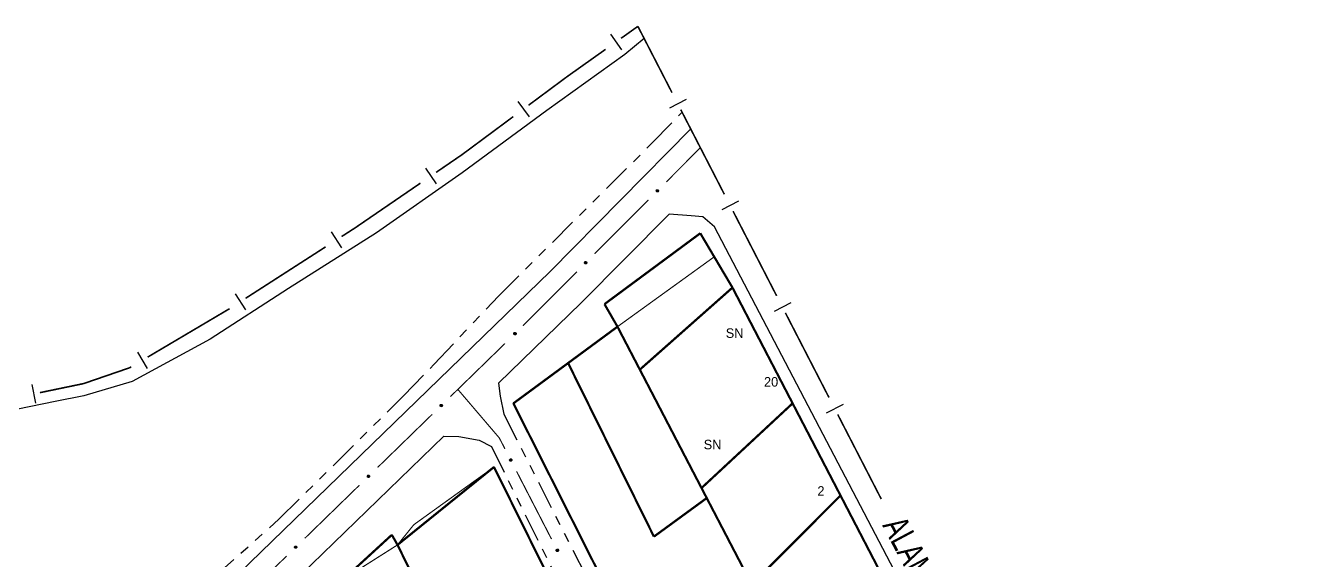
# Model space of a CAD drawing. Extents: x 205807 to 207855, y 4874692 to 4876446.
# Drawn here: x 206947 to 207148.2, y 4876362.2 to 4876446.4 of the extents above; entities that cross this region are included whole.
import ezdxf
from ezdxf.enums import TextEntityAlignment as Align

# ---------------------------------------------------------------- set-up
doc = ezdxf.new("R2010")
doc.units = 0
doc.header["$LTSCALE"] = 1.5
doc.header["$MEASUREMENT"] = 0
doc.linetypes.add('TRACO_25', pattern=[8, 3, -1, 1, -1, 1, -1])
for name, color, linetype in [('CD_MALHA_LOTES', 7, 'CONTINUOUS'), ('HD-CURSO-PERENE', 170, 'CONTINUOUS'), ('LM-LIM-SETORES-BAIRROS', 250, 'CONTINUOUS'), ('RU-QUADRA', 210, 'CONTINUOUS'), ('SV-EIXO-RUA-N-PAV', 6, 'CONTINUOUS'), ('SV-EIXO-RUA-PAV', 20, 'CONTINUOUS'), ('SV-FX-DOM-EST', 20, 'CONTINUOUS'), ('SV-RUA-NAO-PAV', 7, 'CONTINUOUS'), ('SV-RUA-PAVIM', 7, 'CONTINUOUS'), ('SV-TXT-RUA-N-PAV', 7, 'CONTINUOUS'), ('Th_NmrPort', 1, 'CONTINUOUS')]:
    doc.layers.add(name, color=color, linetype=linetype)
doc.styles.add('ARIAL', font='ARIAL.SHX')

msp = doc.modelspace()

# ---------------------------------------------------------------- linework, layer by layer
at = {"layer": 'CD_MALHA_LOTES', "linetype": 'Continuous', "const_width": 0.35, "flags": 128}
for points in [[(207038.23061, 4876402.51928), (207053.329259, 4876413.681688)], [(207053.329259, 4876413.681688), (207058.400635, 4876405.121096)], [(207043.801928, 4876392.206955), (207058.400635, 4876405.121096)], [(207058.400635, 4876405.121096), (207067.880617, 4876386.895487)], [(207040.277523, 4876398.967298), (207038.23061, 4876402.51928)], [(207032.494061, 4876393.237655), (207040.277523, 4876398.967298)], [(207043.801928, 4876392.206955), (207040.277523, 4876398.967298)], [(207032.494061, 4876393.237655), (207023.871781, 4876386.890532)], [(207046.023471, 4876365.906544), (207032.494061, 4876393.237655)], [(207053.523593, 4876373.559327), (207043.801928, 4876392.206955)], [(207023.871781, 4876386.890532), (207042.736747, 4876349.487891)], [(207053.523593, 4876373.559327), (207067.880617, 4876386.895487)], [(207067.880617, 4876386.895487), (207075.431147, 4876372.379319)], [(207005.607428, 4876364.602444), (207020.812802, 4876376.867606)], [(207020.812802, 4876376.867606), (207040.696494, 4876336.784938)], [(207054.347219, 4876371.979489), (207046.023471, 4876365.906544)], [(207054.347219, 4876371.979489), (207053.523593, 4876373.559327)], [(207061.445092, 4876358.364692), (207054.347219, 4876371.979489)], [(207061.445092, 4876358.364692), (207075.431147, 4876372.379319)], [(207075.431147, 4876372.379319), (207083.169261, 4876357.502513)], [(206997.110717, 4876359.217749), (207004.711978, 4876366.186736)], [(207004.711978, 4876366.186736), (207005.607428, 4876364.602444)], [(207024.748226, 4876325.76617), (207005.607428, 4876364.602444)]]:
    msp.add_lwpolyline(points, dxfattribs=at)
at = {"layer": 'HD-CURSO-PERENE', "linetype": 'Continuous'}
for points in [[(207044.470678, 4876444.375142, 2.238405), (207041.420417, 4876441.808477, 2.238405), (207029.131082, 4876432.988397, 2.238405), (207015.779792, 4876423.204408, 2.238405), (207002.306885, 4876413.771999, 2.238405), (206988.439957, 4876404.994387, 2.238405), (206976.058949, 4876397.000876, 2.238405), (206963.791786, 4876390.331997, 2.238405), (206956.144441, 4876388.091233, 2.238405)], [(206956.144441, 4876388.091233, 2.238405), (206951.655798, 4876387.201262, 2.238405), (206939.56253, 4876384.721065, 2.238405), (206927.10506, 4876379.029947, 2.238405), (206920.723054, 4876369.819302, 2.238405), (206916.981408, 4876359.178507, 2.238405), (206917.790779, 4876347.786899, 2.238405), (206919.395411, 4876335.786089, 2.238405), (206917.277066, 4876324.677035, 2.238405), (206911.276191, 4876313.560895, 2.238405), (206908.494275, 4876309.926718, 2.238405), (206901.998512, 4876302.881272, 2.238405), (206889.972558, 4876292.882487, 2.238405), (206878.429683, 4876283.57883, 2.238405), (206865.887537, 4876276.963027, 2.238405), (206853.676652, 4876270.893929, 2.238405), (206841.558472, 4876264.098319, 2.238405)]]:
    msp.add_polyline3d(points, dxfattribs=at)
at = {"layer": 'LM-LIM-SETORES-BAIRROS', "const_width": 0.25}
for points in [[(207043.494538, 4876446.265774), (207040.844299, 4876444.384906)], [(207043.838153, 4876445.598934), (207043.494538, 4876446.265774)], [(207048.876731, 4876435.820758), (207043.838153, 4876445.598934)], [(207038.397801, 4876442.648632), (207032.689305, 4876438.597327)], [(207032.322725, 4876438.337166), (207026.258946, 4876433.838233)], [(207032.689305, 4876438.597327), (207032.322725, 4876438.337166)], [(207023.849652, 4876432.050693), (207015.818672, 4876426.092223)], [(207057.121676, 4876419.820105), (207050.250888, 4876433.153982)], [(207015.800148, 4876426.07848), (207011.692648, 4876423.268085)], [(207015.818672, 4876426.092223), (207015.800148, 4876426.07848)], [(207009.216726, 4876421.574033), (206999.313039, 4876414.797826)], [(207065.366622, 4876403.819453), (207058.495834, 4876417.15333)], [(206998.922246, 4876414.530442), (206996.797018, 4876413.164224)], [(206999.313039, 4876414.797826), (206998.922246, 4876414.530442)], [(206994.273483, 4876411.541951), (206981.655806, 4876403.430587)], [(206979.024089, 4876401.738769), (206966.220912, 4876394.173256)], [(206979.132271, 4876401.808314), (206979.024089, 4876401.738769)], [(207073.611567, 4876387.818801), (207066.740779, 4876401.152678)], [(206963.389822, 4876392.500339), (206957.042194, 4876390.320226)], [(206963.638133, 4876392.647068), (206963.389822, 4876392.500339)], [(206956.120144, 4876390.003545), (206949.241223, 4876388.577979)], [(206957.042194, 4876390.320226), (206956.120144, 4876390.003545)], [(207081.856513, 4876371.818149), (207074.985725, 4876385.152025)]]:
    msp.add_lwpolyline(points, dxfattribs=at)
at = {"layer": 'LM-LIM-SETORES-BAIRROS'}
for points in [[(207039.160663, 4876445.029397), (207040.896937, 4876442.582899)], [(207024.562078, 4876434.447033), (207026.349619, 4876432.037739)], [(207051.126223, 4876434.729986), (207048.459448, 4876433.355829)], [(207010.020315, 4876423.941362), (207011.714366, 4876421.46544)], [(207059.371169, 4876418.729334), (207056.704394, 4876417.355176)], [(206995.144704, 4876413.885234), (206996.766976, 4876411.361699)], [(206980.003491, 4876404.151597), (206981.625764, 4876401.628062)], [(207067.616115, 4876402.728682), (207064.949339, 4876401.354524)], [(206964.596892, 4876394.955916), (206966.12308, 4876392.373137)], [(206947.957641, 4876389.843845), (206948.566417, 4876386.906262)], [(207075.86106, 4876386.728029), (207073.194285, 4876385.353872)]]:
    msp.add_lwpolyline(points, dxfattribs=at)
at = {"layer": 'RU-QUADRA', "linetype": 'Continuous', "const_width": 0.18, "flags": 128}
for points in [[(207083.169261, 4876357.502513), (207075.431147, 4876372.379319), (207067.880617, 4876386.895487), (207058.400635, 4876405.121096), (207055.546745, 4876409.982615), (207040.277523, 4876398.967298), (207032.494061, 4876393.237655), (207023.871781, 4876386.890532), (207042.736747, 4876349.487891)], [(207032.78739, 4876352.718993), (207020.812802, 4876376.867606), (207008.169998, 4876367.776251), (207005.607428, 4876364.602444), (206997.110717, 4876359.217749)]]:
    msp.add_lwpolyline(points, dxfattribs=at)
at = {"layer": 'SV-EIXO-RUA-N-PAV', "const_width": 0.18}
for points in [[(207015.105505, 4876389.104195), (207021.602028, 4876381.50188)], [(207021.602028, 4876381.50188), (207021.658696, 4876381.435566)], [(207021.658696, 4876381.435566), (207022.53633, 4876379.736021)], [(207024.371644, 4876376.181922), (207029.877585, 4876365.519623)]]:
    msp.add_lwpolyline(points, dxfattribs=at)
at = {"layer": 'SV-EIXO-RUA-N-PAV'}
for points in [[(207023.485872, 4876378.137143), (207023.532674, 4876378.122945), (207023.569994, 4876378.101171), (207023.595895, 4876378.074052), (207023.612533, 4876378.044119), (207023.626106, 4876378.01158), (207023.632553, 4876377.975754), (207023.6309, 4876377.934406), (207023.616986, 4876377.887358), (207023.592169, 4876377.850592), (207023.56694, 4876377.823777), (207023.536727, 4876377.80463), (207023.504896, 4876377.791974), (207023.46746, 4876377.786509), (207023.425575, 4876377.788593), (207023.378604, 4876377.803728), (207023.342162, 4876377.825326), (207023.317799, 4876377.852214), (207023.298743, 4876377.88271), (207023.285284, 4876377.916097), (207023.279158, 4876377.9513), (207023.281333, 4876377.993469), (207023.296886, 4876378.039631), (207023.318011, 4876378.076223), (207023.344551, 4876378.100958), (207023.374997, 4876378.119043), (207023.407468, 4876378.133054), (207023.443211, 4876378.141033), (207023.485872, 4876378.137143)], [(207030.825277, 4876363.919341), (207030.872027, 4876363.904971), (207030.909268, 4876363.883061), (207030.935068, 4876363.855847), (207030.951597, 4876363.825854), (207030.965051, 4876363.793265), (207030.971367, 4876363.757416), (207030.969562, 4876363.716075), (207030.955477, 4876363.669077), (207030.930525, 4876363.632403), (207030.905198, 4876363.60568), (207030.874915, 4876363.586644), (207030.843037, 4876363.574105), (207030.805582, 4876363.568776), (207030.763705, 4876363.571014), (207030.71679, 4876363.586321), (207030.680427, 4876363.608052), (207030.656163, 4876363.63503), (207030.637218, 4876363.665595), (207030.623881, 4876363.69903), (207030.617885, 4876363.734256), (207030.620213, 4876363.776417), (207030.635936, 4876363.822522), (207030.657195, 4876363.859036), (207030.683825, 4876363.883673), (207030.714337, 4876363.901647), (207030.746859, 4876363.915539), (207030.782631, 4876363.923387), (207030.825277, 4876363.919341)]]:
    msp.add_lwpolyline(points, close=True, dxfattribs=at)
for points in [[(207023.279158, 4876377.9513), (207023.378604, 4876377.803728)], [(207023.281333, 4876377.993469), (207023.425575, 4876377.788593)], [(207023.284777, 4876377.930134), (207023.357005, 4876377.820003)], [(207023.284886, 4876377.968583), (207023.398118, 4876377.802841)], [(207023.285284, 4876377.916097), (207023.342162, 4876377.825326)], [(207023.29223, 4876378.01384), (207023.444666, 4876377.790021)], [(207023.296886, 4876378.039631), (207023.46746, 4876377.786509)], [(207023.307554, 4876378.055539), (207023.483076, 4876377.792962)], [(207023.318011, 4876378.076223), (207023.504896, 4876377.791974)], [(207023.33219, 4876378.085154), (207023.518981, 4876377.800754)], [(207023.344551, 4876378.100958), (207023.536727, 4876377.80463)], [(207023.360582, 4876378.107494), (207023.548705, 4876377.814567)], [(207023.374997, 4876378.119043), (207023.56694, 4876377.823777)], [(207023.393944, 4876378.123186), (207023.578856, 4876377.842423)], [(207023.407468, 4876378.133054), (207023.592169, 4876377.850592)], [(207023.427384, 4876378.132776), (207023.602866, 4876377.87325)], [(207023.443211, 4876378.141033), (207023.616986, 4876377.887358)], [(207023.463329, 4876378.137516), (207023.620655, 4876377.91315)], [(207023.485872, 4876378.137143), (207023.6309, 4876377.934406)], [(207023.511051, 4876378.128373), (207023.627959, 4876377.961458)], [(207023.532674, 4876378.122945), (207023.632553, 4876377.975754)], [(207023.554002, 4876378.110624), (207023.624391, 4876378.00108)], [(207023.569994, 4876378.101171), (207023.626106, 4876378.01158)], [(207030.617885, 4876363.734256), (207030.71679, 4876363.586321)], [(207030.620213, 4876363.776417), (207030.763705, 4876363.571014)], [(207030.623676, 4876363.751518), (207030.7363, 4876363.585362)], [(207030.631186, 4876363.796748), (207030.782801, 4876363.572372)], [(207030.635936, 4876363.822522), (207030.805582, 4876363.568776)], [(207030.646662, 4876363.83839), (207030.821221, 4876363.575173)], [(207030.657195, 4876363.859036), (207030.843037, 4876363.574105)], [(207030.671406, 4876363.867915), (207030.857155, 4876363.582833)], [(207030.683825, 4876363.883673), (207030.874915, 4876363.586644)], [(207030.69988, 4876363.890151), (207030.886929, 4876363.596537)], [(207030.714337, 4876363.901647), (207030.905198, 4876363.60568)], [(207030.733299, 4876363.90572), (207030.917182, 4876363.624282)], [(207030.746859, 4876363.915539), (207030.930525, 4876363.632403)], [(207030.766774, 4876363.915188), (207030.941305, 4876363.655021)], [(207030.782631, 4876363.923387), (207030.955477, 4876363.669077)], [(207030.802736, 4876363.919797), (207030.959239, 4876363.694856)], [(207030.825277, 4876363.919341), (207030.969562, 4876363.716075)], [(207030.850424, 4876363.910479), (207030.96672, 4876363.743137)], [(207030.872027, 4876363.904971), (207030.971367, 4876363.757416)], [(207030.89331, 4876363.892573), (207030.963298, 4876363.782772)], [(207030.909268, 4876363.883061), (207030.965051, 4876363.793265)], [(207030.623426, 4876363.71307), (207030.69525, 4876363.602675)], [(207030.623881, 4876363.69903), (207030.680427, 4876363.608052)]]:
    msp.add_lwpolyline(points, dxfattribs=at)
at = {"layer": 'SV-EIXO-RUA-PAV', "const_width": 0.18}
for points in [[(207047.984731, 4876421.779774), (207052.927666, 4876426.736326)], [(207052.927666, 4876426.736326), (207053.355936, 4876427.165775)], [(207036.686596, 4876410.450514), (207045.160197, 4876418.947459)], [(207025.38846, 4876399.121254), (207033.862062, 4876407.618199)], [(207013.936626, 4876387.947647), (207022.539905, 4876396.313266)], [(207002.465587, 4876376.793487), (207011.068866, 4876385.159107)], [(206990.994548, 4876365.639328), (206999.597827, 4876374.004947)], [(206981.689932, 4876356.591746), (206988.126788, 4876362.850788)]]:
    msp.add_lwpolyline(points, dxfattribs=at)
at = {"layer": 'SV-EIXO-RUA-PAV'}
for points in [[(207046.393061, 4876420.339611), (207046.392301, 4876420.388514), (207046.401647, 4876420.430698), (207046.41957, 4876420.463639), (207046.442997, 4876420.488618), (207046.469843, 4876420.511473), (207046.501993, 4876420.528545), (207046.541872, 4876420.539588), (207046.590923, 4876420.540695), (207046.633508, 4876420.52828), (207046.666743, 4876420.512437), (207046.694196, 4876420.489508), (207046.715962, 4876420.463057), (207046.73259, 4876420.429075), (207046.743387, 4876420.388551), (207046.743306, 4876420.339202), (207046.733859, 4876420.297908), (207046.715687, 4876420.266502), (207046.692461, 4876420.239048), (207046.664774, 4876420.216043), (207046.633119, 4876420.199467), (207046.592298, 4876420.18867), (207046.543592, 4876420.189395), (207046.502298, 4876420.198347), (207046.470645, 4876420.216073), (207046.444132, 4876420.239548), (207046.420881, 4876420.266195), (207046.402375, 4876420.297799), (207046.393061, 4876420.339611)], [(207035.094925, 4876409.010351), (207035.094165, 4876409.059254), (207035.103512, 4876409.101438), (207035.121434, 4876409.134379), (207035.144861, 4876409.159358), (207035.171707, 4876409.182213), (207035.203857, 4876409.199285), (207035.243737, 4876409.210328), (207035.292787, 4876409.211435), (207035.335372, 4876409.19902), (207035.368607, 4876409.183177), (207035.39606, 4876409.160248), (207035.417826, 4876409.133797), (207035.434454, 4876409.099815), (207035.445251, 4876409.059291), (207035.44517, 4876409.009942), (207035.435724, 4876408.968648), (207035.417552, 4876408.937242), (207035.394326, 4876408.909788), (207035.366639, 4876408.886783), (207035.334983, 4876408.870207), (207035.294163, 4876408.85941), (207035.245456, 4876408.860135), (207035.204163, 4876408.869087), (207035.172509, 4876408.886813), (207035.145996, 4876408.910288), (207035.122745, 4876408.936935), (207035.104239, 4876408.968539), (207035.094925, 4876409.010351)], [(207023.954168, 4876397.838903), (207023.953408, 4876397.887806), (207023.962755, 4876397.929991), (207023.980677, 4876397.962931), (207024.004105, 4876397.98791), (207024.03095, 4876398.010765), (207024.0631, 4876398.027837), (207024.10298, 4876398.03888), (207024.15203, 4876398.039987), (207024.194615, 4876398.027572), (207024.22785, 4876398.011729), (207024.255303, 4876397.9888), (207024.277069, 4876397.962349), (207024.293697, 4876397.928367), (207024.304494, 4876397.887843), (207024.304414, 4876397.838494), (207024.294967, 4876397.7972), (207024.276795, 4876397.765794), (207024.253569, 4876397.73834), (207024.225882, 4876397.715335), (207024.194226, 4876397.69876), (207024.153406, 4876397.687963), (207024.104699, 4876397.688688), (207024.063406, 4876397.697639), (207024.031753, 4876397.715365), (207024.005239, 4876397.73884), (207023.981988, 4876397.765487), (207023.963482, 4876397.797091), (207023.954168, 4876397.838903)], [(207012.322995, 4876386.532133), (207012.322986, 4876386.581041), (207012.332981, 4876386.623077), (207012.351407, 4876386.655738), (207012.375216, 4876386.680354), (207012.40241, 4876386.702794), (207012.434819, 4876386.719369), (207012.474864, 4876386.729797), (207012.523926, 4876386.73015), (207012.566315, 4876386.717082), (207012.599302, 4876386.700729), (207012.626399, 4876386.677381), (207012.647755, 4876386.650598), (207012.663859, 4876386.616364), (207012.674031, 4876386.575679), (207012.673192, 4876386.526337), (207012.663111, 4876386.485194), (207012.644458, 4876386.45407), (207012.620813, 4876386.426977), (207012.592775, 4876386.404401), (207012.560869, 4876386.388314), (207012.519887, 4876386.378146), (207012.471197, 4876386.37962), (207012.430046, 4876386.389206), (207012.398669, 4876386.407416), (207012.37252, 4876386.431296), (207012.349682, 4876386.458298), (207012.331664, 4876386.490182), (207012.322995, 4876386.532133)], [(207000.851956, 4876375.377974), (207000.851948, 4876375.426882), (207000.861942, 4876375.468918), (207000.880369, 4876375.501579), (207000.904178, 4876375.526195), (207000.931372, 4876375.548635), (207000.96378, 4876375.565209), (207001.003825, 4876375.575638), (207001.052887, 4876375.575991), (207001.095276, 4876375.562922), (207001.128263, 4876375.54657), (207001.15536, 4876375.523221), (207001.176717, 4876375.496439), (207001.19282, 4876375.462205), (207001.202993, 4876375.42152), (207001.202153, 4876375.372178), (207001.192072, 4876375.331034), (207001.17342, 4876375.299911), (207001.149774, 4876375.272818), (207001.121737, 4876375.250241), (207001.08983, 4876375.234155), (207001.048848, 4876375.223987), (207001.000158, 4876375.225461), (207000.959008, 4876375.235046), (207000.927631, 4876375.253257), (207000.901481, 4876375.277137), (207000.878643, 4876375.304139), (207000.860625, 4876375.336023), (207000.851956, 4876375.377974)], [(206989.380917, 4876364.223814), (206989.380909, 4876364.272723), (206989.390903, 4876364.314759), (206989.40933, 4876364.34742), (206989.433139, 4876364.372036), (206989.460333, 4876364.394475), (206989.492741, 4876364.41105), (206989.532786, 4876364.421479), (206989.581848, 4876364.421831), (206989.624237, 4876364.408763), (206989.657224, 4876364.392411), (206989.684321, 4876364.369062), (206989.705678, 4876364.342279), (206989.721782, 4876364.308046), (206989.731954, 4876364.267361), (206989.731114, 4876364.218019), (206989.721034, 4876364.176875), (206989.702381, 4876364.145752), (206989.678735, 4876364.118659), (206989.650698, 4876364.096082), (206989.618791, 4876364.079995), (206989.577809, 4876364.069827), (206989.529119, 4876364.071301), (206989.487969, 4876364.080887), (206989.456592, 4876364.099098), (206989.430443, 4876364.122978), (206989.407604, 4876364.149979), (206989.389586, 4876364.181864), (206989.380917, 4876364.223814)]]:
    msp.add_lwpolyline(points, close=True, dxfattribs=at)
for points in [[(207046.392301, 4876420.388514), (207046.501993, 4876420.528545)], [(207046.393061, 4876420.339611), (207046.541872, 4876420.539588)], [(207046.393729, 4876420.366265), (207046.517009, 4876420.528532)], [(207046.397525, 4876420.412584), (207046.480365, 4876420.513044)], [(207046.399585, 4876420.31803), (207046.565241, 4876420.536317)], [(207046.401647, 4876420.430698), (207046.469843, 4876420.511473)], [(207046.402375, 4876420.297799), (207046.590923, 4876420.540695)], [(207046.415068, 4876420.285246), (207046.608667, 4876420.531553)], [(207046.420881, 4876420.266195), (207046.633508, 4876420.52828)], [(207046.434405, 4876420.256327), (207046.64535, 4876420.518095)], [(207046.444132, 4876420.239548), (207046.666743, 4876420.512437)], [(207046.459528, 4876420.229345), (207046.681078, 4876420.497882)], [(207046.470645, 4876420.216073), (207046.694196, 4876420.489508)], [(207046.489467, 4876420.209124), (207046.703303, 4876420.473791)], [(207046.502298, 4876420.198347), (207046.715962, 4876420.463057)], [(207046.525187, 4876420.194701), (207046.721679, 4876420.441976)], [(207046.543592, 4876420.189395), (207046.73259, 4876420.429075)], [(207046.569573, 4876420.192832), (207046.736201, 4876420.406296)], [(207046.592298, 4876420.18867), (207046.743387, 4876420.388551)], [(207046.614912, 4876420.199648), (207046.738197, 4876420.358056)], [(207046.633119, 4876420.199467), (207046.743306, 4876420.339202)], [(207046.651561, 4876420.211277), (207046.734399, 4876420.313667)], [(207046.664774, 4876420.216043), (207046.733859, 4876420.297908)], [(207035.094165, 4876409.059254), (207035.203857, 4876409.199285)], [(207035.094925, 4876409.010351), (207035.243737, 4876409.210328)], [(207035.095594, 4876409.037006), (207035.218873, 4876409.199272)], [(207035.099389, 4876409.083324), (207035.18223, 4876409.183784)], [(207035.101449, 4876408.98877), (207035.267106, 4876409.207057)], [(207035.103512, 4876409.101438), (207035.171707, 4876409.182213)], [(207035.104239, 4876408.968539), (207035.292787, 4876409.211435)], [(207035.116932, 4876408.955986), (207035.310531, 4876409.202293)], [(207035.122745, 4876408.936935), (207035.335372, 4876409.19902)], [(207035.136269, 4876408.927067), (207035.347214, 4876409.188835)], [(207035.145996, 4876408.910288), (207035.368607, 4876409.183177)], [(207035.161393, 4876408.900085), (207035.382942, 4876409.168622)], [(207035.172509, 4876408.886813), (207035.39606, 4876409.160248)], [(207035.191331, 4876408.879864), (207035.405167, 4876409.144531)], [(207035.204163, 4876408.869087), (207035.417826, 4876409.133797)], [(207035.227051, 4876408.865441), (207035.423543, 4876409.112716)], [(207035.245456, 4876408.860135), (207035.434454, 4876409.099815)], [(207035.271437, 4876408.863572), (207035.438065, 4876409.077036)], [(207035.294163, 4876408.85941), (207035.445251, 4876409.059291)], [(207035.316777, 4876408.870388), (207035.440061, 4876409.028796)], [(207035.334983, 4876408.870207), (207035.44517, 4876409.009942)], [(207035.353426, 4876408.882017), (207035.436263, 4876408.984407)], [(207035.366639, 4876408.886783), (207035.435724, 4876408.968648)], [(207023.953408, 4876397.887806), (207024.0631, 4876398.027837)], [(207023.954168, 4876397.838903), (207024.10298, 4876398.03888)], [(207023.954837, 4876397.865558), (207024.078116, 4876398.027824)], [(207023.958633, 4876397.911876), (207024.041473, 4876398.012336)], [(207023.960692, 4876397.817323), (207024.126349, 4876398.03561)], [(207023.962755, 4876397.929991), (207024.03095, 4876398.010765)], [(207023.963482, 4876397.797091), (207024.15203, 4876398.039987)], [(207023.976175, 4876397.784539), (207024.169774, 4876398.030845)], [(207023.981988, 4876397.765487), (207024.194615, 4876398.027572)], [(207023.995512, 4876397.755619), (207024.206457, 4876398.017387)], [(207024.005239, 4876397.73884), (207024.22785, 4876398.011729)], [(207024.020636, 4876397.728638), (207024.242185, 4876397.997175)], [(207024.031753, 4876397.715365), (207024.255303, 4876397.9888)], [(207024.050574, 4876397.708417), (207024.26441, 4876397.973083)], [(207024.063406, 4876397.697639), (207024.277069, 4876397.962349)], [(207024.086294, 4876397.693993), (207024.282786, 4876397.941268)], [(207024.104699, 4876397.688688), (207024.293697, 4876397.928367)], [(207024.130681, 4876397.692124), (207024.297308, 4876397.905588)], [(207024.153406, 4876397.687963), (207024.304494, 4876397.887843)], [(207024.17602, 4876397.698941), (207024.299304, 4876397.857348)], [(207024.194226, 4876397.69876), (207024.304414, 4876397.838494)], [(207024.212669, 4876397.710569), (207024.295506, 4876397.812959)], [(207024.225882, 4876397.715335), (207024.294967, 4876397.7972)], [(207012.322986, 4876386.581041), (207012.434819, 4876386.719369)], [(207012.322995, 4876386.532133), (207012.474864, 4876386.729797)], [(207012.324073, 4876386.558774), (207012.449833, 4876386.719125)], [(207012.32858, 4876386.605029), (207012.412956, 4876386.704203)], [(207012.329186, 4876386.510454), (207012.49818, 4876386.726168)], [(207012.331664, 4876386.490182), (207012.523926, 4876386.73015)], [(207012.332981, 4876386.623077), (207012.40241, 4876386.702794)], [(207012.344163, 4876386.477436), (207012.541527, 4876386.720736)], [(207012.349682, 4876386.458298), (207012.566315, 4876386.717082)], [(207012.363053, 4876386.448223), (207012.577999, 4876386.706716)], [(207012.37252, 4876386.431296), (207012.599302, 4876386.700729)], [(207012.387758, 4876386.420858), (207012.613411, 4876386.685956)], [(207012.398669, 4876386.407416), (207012.626399, 4876386.677381)], [(207012.417382, 4876386.400179), (207012.635263, 4876386.661526)], [(207012.430046, 4876386.389206), (207012.647755, 4876386.650598)], [(207012.452876, 4876386.385208), (207012.653148, 4876386.629432)], [(207012.471197, 4876386.37962), (207012.663859, 4876386.616364)], [(207012.497228, 4876386.382656), (207012.667119, 4876386.593533)], [(207012.519887, 4876386.378146), (207012.674031, 4876386.575679)], [(207012.542667, 4876386.388775), (207012.668373, 4876386.545267)], [(207012.560869, 4876386.388314), (207012.673192, 4876386.526337)], [(207012.57949, 4876386.399838), (207012.663893, 4876386.500942)], [(207012.592775, 4876386.404401), (207012.663111, 4876386.485194)], [(207000.851948, 4876375.426882), (207000.96378, 4876375.565209)], [(207000.851956, 4876375.377974), (207001.003825, 4876375.575638)], [(207000.853034, 4876375.404615), (207000.978794, 4876375.564966)], [(207000.857542, 4876375.450869), (207000.941917, 4876375.550043)], [(207000.858147, 4876375.356295), (207001.027141, 4876375.572009)], [(207000.860625, 4876375.336023), (207001.052887, 4876375.575991)], [(207000.861942, 4876375.468918), (207000.931372, 4876375.548635)], [(207000.873124, 4876375.323277), (207001.070488, 4876375.566577)], [(207000.878643, 4876375.304139), (207001.095276, 4876375.562922)], [(207000.892014, 4876375.294064), (207001.10696, 4876375.552557)], [(207000.901481, 4876375.277137), (207001.128263, 4876375.54657)], [(207000.916719, 4876375.266699), (207001.142372, 4876375.531797)], [(207000.927631, 4876375.253257), (207001.15536, 4876375.523221)], [(207000.946343, 4876375.24602), (207001.164224, 4876375.507367)], [(207000.959008, 4876375.235046), (207001.176717, 4876375.496439)], [(207000.981837, 4876375.231048), (207001.182109, 4876375.475272)], [(207001.000158, 4876375.225461), (207001.19282, 4876375.462205)], [(207001.02619, 4876375.228497), (207001.196081, 4876375.439373)], [(207001.048848, 4876375.223987), (207001.202993, 4876375.42152)], [(207001.071628, 4876375.234615), (207001.197335, 4876375.391108)], [(207001.08983, 4876375.234155), (207001.202153, 4876375.372178)], [(207001.108452, 4876375.245679), (207001.192854, 4876375.346783)], [(207001.121737, 4876375.250241), (207001.192072, 4876375.331034)], [(206989.380909, 4876364.272723), (206989.492741, 4876364.41105)], [(206989.380917, 4876364.223814), (206989.532786, 4876364.421479)], [(206989.381995, 4876364.250455), (206989.507755, 4876364.410807)], [(206989.386503, 4876364.29671), (206989.470878, 4876364.395884)], [(206989.387108, 4876364.202136), (206989.556102, 4876364.417849)], [(206989.389586, 4876364.181864), (206989.581848, 4876364.421831)], [(206989.390903, 4876364.314759), (206989.460333, 4876364.394475)], [(206989.402085, 4876364.169118), (206989.599449, 4876364.412418)], [(206989.407604, 4876364.149979), (206989.624237, 4876364.408763)], [(206989.420975, 4876364.139904), (206989.635921, 4876364.398397)], [(206989.430443, 4876364.122978), (206989.657224, 4876364.392411)], [(206989.445681, 4876364.112539), (206989.671334, 4876364.377637)], [(206989.456592, 4876364.099098), (206989.684321, 4876364.369062)], [(206989.475305, 4876364.09186), (206989.693186, 4876364.353207)], [(206989.487969, 4876364.080887), (206989.705678, 4876364.342279)], [(206989.510798, 4876364.076889), (206989.71107, 4876364.321113)], [(206989.529119, 4876364.071301), (206989.721782, 4876364.308046)], [(206989.555151, 4876364.074338), (206989.725042, 4876364.285214)], [(206989.577809, 4876364.069827), (206989.731954, 4876364.267361)], [(206989.600589, 4876364.080456), (206989.726296, 4876364.236949)], [(206989.618791, 4876364.079995), (206989.731114, 4876364.218019)], [(206989.637413, 4876364.09152), (206989.721815, 4876364.192623)], [(206989.650698, 4876364.096082), (206989.721034, 4876364.176875)]]:
    msp.add_lwpolyline(points, dxfattribs=at)
at = {"layer": 'SV-FX-DOM-EST', "linetype": 'TRACO_25'}
msp.add_polyline3d([(206956.143447, 4876341.462471, 6.033406), (206967.472755, 4876351.340082, 6.033406), (206986.913022, 4876368.636814, 6.108307), (207006.575823, 4876388.082531, 6.382946), (207011.324129, 4876393.022182, 6.382946), (207021.515974, 4876403.777932, 6.532748), (207045.699864, 4876427.854233, 6.582683), (207050.463834, 4876432.767328, 6.757452)], dxfattribs=at)
at = {"layer": 'SV-RUA-NAO-PAV', "linetype": 'TRACO_25'}
for points in [[(207021.536664, 4876390.086014, 6.532748), (207021.779324, 4876388.014419, 6.532748), (207022.376323, 4876385.180914, 6.532748), (207064.086981, 4876303.089614, 7.181893), (207115.738808, 4876203.701788, 7.656268), (207119.416729, 4876197.116291, 7.806071), (207158.769257, 4876123.972267, 7.59223), (207196.762203, 4876053.65785, 7.936464), (207251.404867, 4875947.09291, 7.395525), (207279.158354, 4875891.629317, 6.952939), (207305.929745, 4875839.60928, 6.166119), (207306.599559, 4875838.872732, 6.166119), (207308.104238, 4875838.105633, 6.166119), (207309.935392, 4875837.760487, 6.166119)], [(207012.909715, 4876381.72992, 6.482814), (207015.276649, 4876381.663202, 6.457847), (207018.45177, 4876381.09655, 6.60765), (207020.395245, 4876380.099396, 6.632617), (207030.333615, 4876360.101083, 6.532748), (207063.346345, 4876294.416969, 7.131959), (207094.753487, 4876235.780344, 7.181893), (207114.738551, 4876197.048445, 7.181893), (207131.288262, 4876166.074685, 7.838111), (207172.402728, 4876089.479266, 7.788935), (207213.835573, 4876012.328216, 7.641407), (207256.037729, 4875928.905173, 6.879175), (207301.714445, 4875840.817782, 6.166119), (207302.763618, 4875837.642395, 6.166119), (207302.766946, 4875835.700093, 6.166119), (207302.015215, 4875834.196631, 6.166119)]]:
    msp.add_polyline3d(points, dxfattribs=at)
at = {"layer": 'SV-RUA-PAVIM', "linetype": 'Continuous'}
for points in [[(207051.839564, 4876430.102753, 6.757452), (207029.67137, 4876407.640376, 6.757452), (206966.546156, 4876346.497068, 6.283077), (206956.143356, 4876337.213866, 5.783735)], [(207048.411915, 4876416.711339, 7.681235), (207034.560484, 4876402.700933, 6.757452), (207021.536664, 4876390.086014, 6.757452)], [(207146.180343, 4876240.940319, 7.806071), (207098.630121, 4876332.427491, 7.356663), (207055.568566, 4876414.683834, 6.857321), (207053.731459, 4876416.280216, 6.807386), (207051.904702, 4876416.450525, 6.782419), (207048.411915, 4876416.711339, 6.757452)], [(207012.909715, 4876381.72992, 6.757452), (206971.279217, 4876341.40647, 6.283077), (206956.143158, 4876327.899425, 5.783735)]]:
    msp.add_polyline3d(points, dxfattribs=at)

# ---------------------------------------------------------------- texts
at = {"layer": 'SV-TXT-RUA-N-PAV', "style": 'ARIAL', "width": 0.7}
msp.add_text('ALAMEDA ', height=4, rotation=298, dxfattribs=at).set_placement((207081.966379, 4876367.675408))
at = {"layer": 'Th_NmrPort', "color": 1}
for s, p in [('SN', (207057.342914, 4876397.96007)), ('20', (207063.376626, 4876390.2808)), ('SN', (207053.868959, 4876380.407454)), ('2', (207071.787255, 4876373.093864))]:
    msp.add_text(s, height=1.5, dxfattribs=at).set_placement(p, align=Align.MIDDLE_LEFT)

doc.saveas('drawing.dxf')
